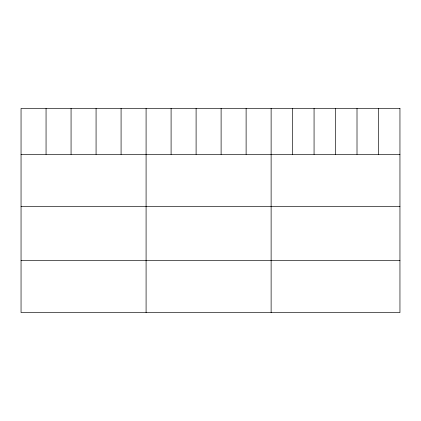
<?xml version="1.0" encoding="UTF-8"?>
<svg xmlns="http://www.w3.org/2000/svg" width="421" height="421" viewBox="0 0 421 421"><rect width="100%" height="100%" fill="white"/><g stroke="black" fill="none" stroke-linecap="round" stroke-linejoin="round"><path stroke-width="0.63" d="M21.05 154.402L399.95 154.402M21.05 206.6L399.95 206.6M21.05 260.378L399.95 260.378M378.479 108.423L378.479 154.402M357.008 108.423L357.008 154.402M335.537 108.423L335.537 154.402M314.066 108.423L314.066 154.402M292.595 108.423L292.595 154.402M271.124 108.423L271.124 312.577M246.117 108.423L246.117 154.402M221.109 108.423L221.109 154.402M196.102 108.423L196.102 154.402M171.094 108.423L171.094 154.402M146.087 108.423L146.087 312.577M121.08 108.423L121.08 154.402M96.072 108.423L96.072 154.402M71.065 108.423L71.065 154.402M46.057 108.423L46.057 154.402M399.95 108.423L21.05 108.423L21.05 312.577L399.95 312.577L399.95 108.423"/></g></svg>
